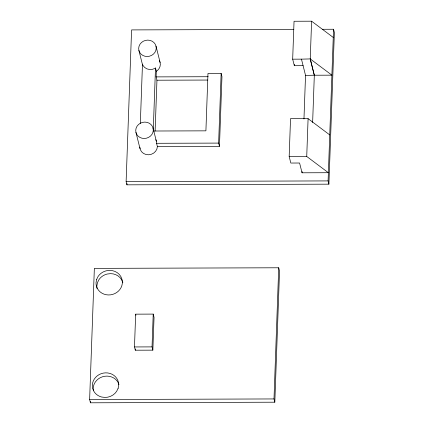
<?xml version="1.0" encoding="UTF-8"?>
<svg xmlns="http://www.w3.org/2000/svg" width="424" height="424" viewBox="0 0 424 424"><rect width="100%" height="100%" fill="white"/><g stroke="black" fill="none" stroke-linecap="round" stroke-linejoin="round"><path stroke-width="0.64" d="M89.628 399.541L94.356 268.376L278.722 267.777L279.543 271.037L274.821 402.201L90.45 402.8L89.628 399.541L273.999 398.942L274.821 402.201M90.45 402.8L90.498 401.48M322.293 29.288L333.55 29.251L334.372 32.51L328.907 184.17L126.94 184.832L126.119 181.567L131.583 29.908L293.821 29.378M126.94 184.832L126.988 183.513M140.333 123.421L142.469 64.199L142.989 65.471A8.825 8.157 -14.1 0 0 154.871 68.434L155.497 67.994L156.318 71.253L156.117 76.892L156.949 80.216L155.12 131.005M134.482 346.949L135.659 314.158L153.218 314.099L154.039 317.359L152.857 350.155L135.298 350.208L134.482 346.949L152.041 346.89L152.857 350.155M135.298 350.208L135.346 348.899M153.276 129.702L155.497 67.994M152.041 346.89L153.218 314.099M139.825 147.149A8.825 8.157 -14.1 0 0 148.596 154.781A8.825 8.157 -14.1 0 0 157.383 146.561L219.452 146.359L218.63 143.095L221.143 73.416L207.972 73.458L205.905 130.841L153.886 131.011M219.452 146.359L221.959 76.675L221.143 73.416M273.999 398.942L278.722 267.777M289.173 156.52L306.732 156.467L328.383 172.711L302.047 172.796L299.588 163.012L290.811 163.044L289.173 156.52L290.535 118.609L308.089 118.662L329.745 134.912M303.096 65.667L294.314 65.694L292.677 59.175L294.044 21.258L311.603 21.2L333.253 37.445M294.314 65.694L294.362 64.384M302.047 172.796L302.095 171.487M303.966 118.974L305.534 75.387L301.459 59.143L292.677 59.175M306.732 156.467L308.089 118.662M312.631 122.52L314.317 75.361L310.241 58.925L311.603 21.2M328.907 184.17L328.091 180.91L333.55 29.251M301.459 59.143L310.241 58.925L314.338 75.228L305.534 75.387M156.318 71.253L157.558 70.384A8.825 8.157 -14.1 0 0 159.307 60.484M314.338 75.228L331.897 75.17L310.241 58.925M156.117 76.892L208.131 76.723M156.949 80.216L207.654 80.051M155.788 139.676A8.825 8.157 -14.1 0 1 156.567 143.296L218.63 143.095M126.119 181.567L328.091 180.91M122.854 282.707L121.646 279.745A13.234 12.238 -14.1 0 0 110.463 273.634L107.039 274.063A13.234 12.238 -14.1 0 0 98.834 279.819L97.414 282.792L96.852 285.972A13.234 12.238 -14.1 0 0 97.048 288.532M156.016 46.158A8.825 8.157 -14.1 0 1 144.902 56.233A8.825 8.157 -14.1 0 1 141.462 42.527A8.825 8.157 -14.1 0 1 156.016 46.158L160.113 62.461M142.469 64.199L142.74 65.285M138.902 50.456L142.687 65.503M153.064 128.133A8.825 8.157 -14.1 0 1 141.95 138.208A8.825 8.157 -14.1 0 1 138.51 124.508A8.825 8.157 -14.1 0 1 153.064 128.133L156.345 141.176M156.567 143.296L157.383 146.561M135.95 132.436L140.047 148.739M135.659 314.158L135.934 315.244M93.37 390.467L93.158 388.448A13.234 12.238 -14.1 0 1 104.707 376.263A13.234 12.238 -14.1 0 1 118.99 384.568M96.598 279.527L96.031 282.713A13.234 12.238 -14.1 0 0 110.478 294.855A13.234 12.238 -14.1 0 0 122.038 279.448L120.829 276.485A13.234 12.238 -14.1 0 0 109.646 270.374L106.223 270.803A13.234 12.238 -14.1 0 0 98.018 276.559L96.598 279.527M118.116 388.283L116.695 391.257A13.234 12.238 -14.1 0 1 105.067 397.442L101.675 397.034A13.234 12.238 -14.1 0 1 93.884 391.331L92.676 388.368L92.342 385.188A13.234 12.238 -14.1 0 1 107.67 372.945A13.234 12.238 -14.1 0 1 118.116 388.283"/></g></svg>
